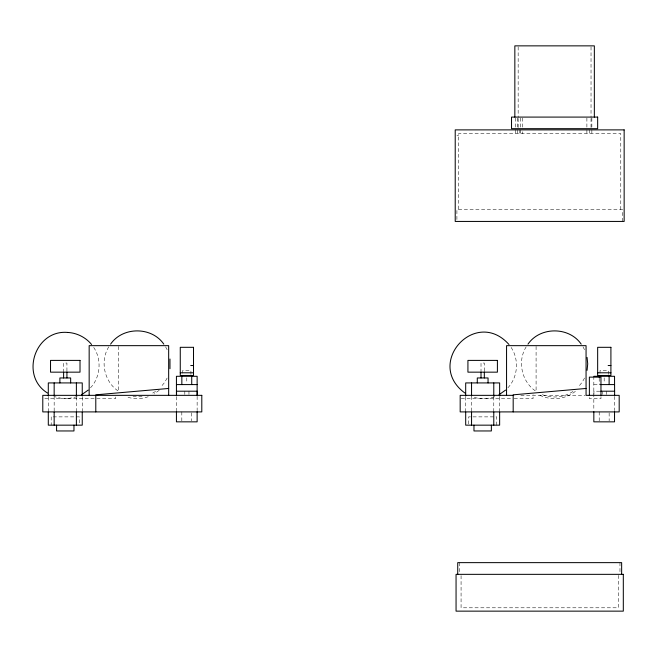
<?xml version="1.0" encoding="UTF-8"?>
<svg xmlns="http://www.w3.org/2000/svg" width="657" height="657" viewBox="0 0 657 657"><rect width="100%" height="100%" fill="white"/><g stroke="black" fill="none" stroke-linecap="round" stroke-linejoin="round"><path stroke-width="0.49" stroke-dasharray="3.29 2.46" d="M167.141 378.038L164.743 382.284L160.62 387.302M584.541 378.038L582.135 382.284L578.02 387.302M108.783 346.847C99.65 361.317 104.348 382.243 118.794 391.416M526.183 346.847C517.043 361.317 521.74 382.243 536.186 391.416M90.518 387.778C100.636 376.978 101.942 359.297 93.524 347.126M507.918 387.778C518.028 376.978 519.334 359.297 510.916 347.126M159.216 390.283L154.017 394.028M575.392 391.317C564.987 399.875 549.268 401.082 537.771 394.028M155.602 391.416L151.365 393.822M572.994 391.416C563.542 397.846 550.722 398.791 540.432 393.822M148.211 396.729C141.173 399.275 133.223 399.275 126.185 396.729M77.14 396.721L67.597 398.618M494.532 396.721C487.379 399.292 479.355 399.292 472.211 396.721M142.06 396.647L132.336 396.647M67.597 398.618L61.117 398.298L54.818 396.721M456.911 135.301L458.602 135.301M593.829 384.583L599.742 384.583M599.849 391.202L593.928 391.202L593.928 394.52M520.812 395.35L585.042 395.35M44.824 398.659L94.772 398.659M96.784 398.659L115.665 398.659L115.665 396.565M461.198 398.659L511.146 398.659M514.176 398.659L533.057 398.659L533.057 394.438M53.209 416.875L75.374 416.875M76.335 416.875L79.349 416.875L79.349 425.161M583.005 346.847L584.541 349.713M165.613 346.847L167.141 349.713M622.458 221.434L622.458 209.608L456.911 209.608L456.911 221.434M620.775 209.608L620.775 133.593L458.602 133.593L458.602 209.608M619.97 562.638L619.97 573.364M618.294 575.36L618.294 607.791L461.074 607.791L461.074 574.341M614.533 396.368L614.533 410.633M609.146 412.9L609.146 420.85M608.316 374.367L608.316 370.499L600.038 370.499L600.038 374.367M606.354 391.202L606.354 394.52M604.177 377.849L604.177 383.548M602.214 391.202L602.214 394.52M600.966 396.606L600.966 398.659L589.378 398.659L589.378 396.606M599.209 378.136L599.233 384.583M599.209 411.906L599.209 420.85M593.829 376.297L593.829 410.765M591.858 118.046L591.858 128.673M591.858 129.881L591.858 133.593M591.029 46.885L591.029 117.431M591.029 118.457L591.029 128.673M589.378 129.881L589.378 133.593M586.89 118.046L586.89 128.673M586.89 129.881L586.89 133.593M536.087 346.436L536.087 391.465M522.29 118.046L522.29 128.673M522.29 131.737L522.29 133.593M520.64 118.046L520.64 128.673M520.64 129.881L520.64 133.593M519.81 129.881L519.81 133.593M518.159 46.885L518.159 117.431M518.159 118.457L518.159 127.655M517.322 118.046L517.322 128.673M517.322 129.881L517.322 133.593M515.671 118.046L515.671 128.673M515.671 129.881L515.671 133.593M499.64 397L499.64 411.085M496.749 425.161L496.749 416.875L468.589 416.875L468.589 425.161M493.777 396.902L493.777 410.888M484.324 371L484.324 363.05L481.014 363.05L481.014 371M471.554 396.36L471.554 411.085M465.69 397L465.69 411.085M459.399 562.638L459.399 573.364M197.133 396.368L197.133 410.633M191.754 412.9L191.754 420.85M190.924 374.367L190.924 370.499L182.646 370.499L182.646 374.367M188.961 391.202L188.961 394.52M186.785 377.849L186.785 383.548M184.814 391.202L184.814 394.52M181.817 411.906L181.817 420.85M176.429 396.664L176.429 410.765M118.695 346.436L118.695 391.465M82.248 397L82.248 411.085M76.384 396.902L76.384 410.888M66.932 371L66.932 363.05L63.622 363.05L63.614 371M54.161 396.36L54.161 411.085M51.197 416.875L51.197 425.161M48.298 397L48.298 411.085"/><path stroke-width="0.99" d="M169.966 368.733L169.966 359.018M587.079 370.334L587.719 363.879L587.079 357.416M110.59 344.145C122.703 326.48 151.693 326.488 163.807 344.145M527.982 344.145C540.103 326.48 569.085 326.488 581.199 344.145M88.227 390.077L81.591 394.75M505.619 390.077L498.983 394.75M168.668 388.459L95.791 394.832L95.791 411.906M586.06 388.459L513.183 394.832L513.183 411.906M190.744 365.53L193.511 365.53M608.136 365.53L610.911 365.53M180.264 372.79L193.511 372.79M597.656 372.79L610.911 372.79M593.829 376.297L614.533 376.297L614.632 395.35M176.429 384.583L197.133 384.583M600.662 384.583L614.533 384.583M600.794 391.202L614.632 391.202M513.692 395.35L460.179 395.35L460.179 411.906L619.19 411.906L619.19 395.35L586.06 395.35L586.06 345.656L506.555 345.656L506.555 395.35M67.597 332.442C35.002 329.568 19.677 375.976 47.575 393.075M67.597 332.442C76.82 332.861 85.755 337.361 91.586 344.514M464.967 393.075C424.365 363.518 475.586 307.008 508.978 344.514M621.645 574.341L621.645 562.638L457.732 562.638L457.732 574.341M614.533 411.652L614.533 421.843L593.829 421.843L593.829 411.775M609.121 376.297L609.121 384.583M600.966 395.58L600.966 377.126L589.378 377.126L589.378 395.58M599.233 376.297L599.233 377.332M594.347 117.086L594.347 45.859L514.842 45.859L514.842 117.086M499.64 395.999L499.64 382.924L465.69 382.924L465.69 396.122M499.64 412.087L499.64 425.161L465.69 425.161L465.69 411.964M493.777 382.924L493.777 396.122M493.777 411.964L493.777 425.161M491.362 425.161L491.362 430.959L473.968 430.959L473.968 425.161M488.052 382.924L488.052 377.956L477.286 377.956L477.286 382.924M484.324 371.993L484.324 377.956M481.014 371.993L481.014 377.956M471.554 382.924L471.554 395.999M471.554 412.087L471.554 425.161M197.24 395.35L197.24 391.202L176.536 391.202L176.536 395.35M197.133 395.35L197.133 376.297L176.429 376.297L176.429 395.662M197.133 411.652L197.133 421.843L176.429 421.843L176.429 411.775M191.729 376.297L191.729 384.583M181.841 376.297L181.841 384.583M168.668 395.35L168.668 345.656L89.163 345.656L89.163 395.35M82.248 395.999L82.248 382.924L48.298 382.924L48.298 396.122M82.248 412.087L82.248 425.161L48.298 425.161L48.298 411.964M76.384 382.924L76.384 396.122M76.384 411.964L76.384 425.161M73.97 425.161L73.97 430.959L56.576 430.959L56.576 425.161M70.652 382.924L70.652 377.956L59.886 377.956L59.886 382.924M66.932 371.993L66.932 377.956M63.614 371.993L63.614 377.956M54.161 382.924L54.161 395.999M54.161 412.087L54.161 425.161M597.656 117.086L511.532 117.086L511.532 128.673L597.656 128.673L597.656 117.086M624.15 129.881L455.219 129.881L455.219 221.434L624.15 221.434L624.15 129.881M193.511 347.315L180.264 347.315L180.264 375.467L193.511 375.467L193.511 347.315M610.911 347.315L597.656 347.315L597.656 375.467L610.911 375.467L610.911 347.315M80.014 360.397L50.532 360.397L50.532 372.158L80.014 372.158L80.014 360.397M497.406 360.397L467.924 360.397L467.924 372.158L497.406 372.158L497.406 360.397M201.798 395.35L42.787 395.35L42.787 411.906L201.798 411.906L201.798 395.35M623.312 574.341L456.057 574.341L456.057 611.141L623.312 611.141L623.312 574.341"/></g></svg>
